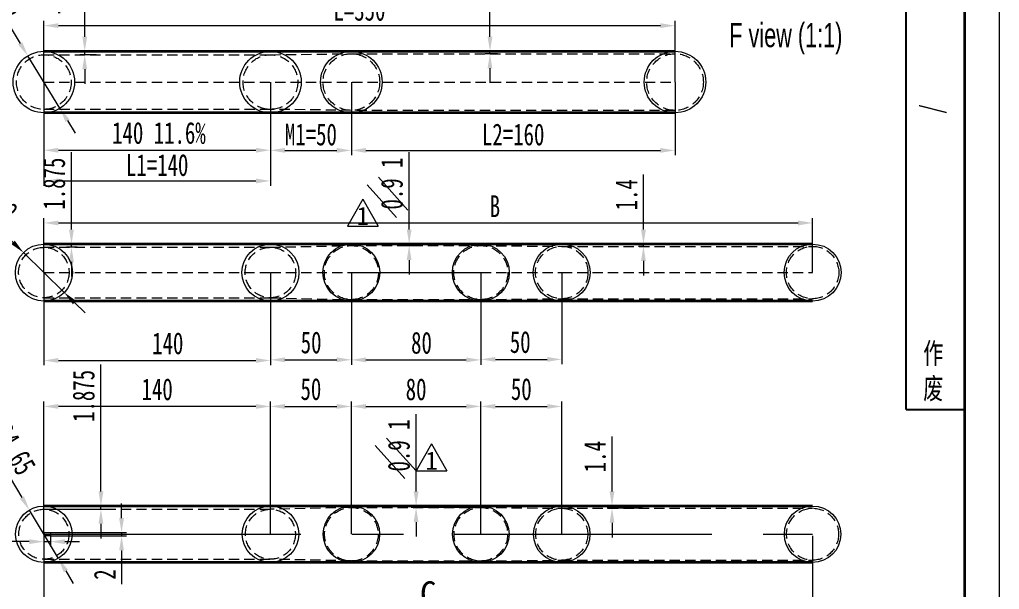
# Model space of a CAD drawing. Header units: millimetres. Extents: x 4148 to 5056, y 302 to 1586.
# Drawn here: x 4451 to 5056, y 938 to 1291 of the extents above; entities that cross this region are included whole.
import ezdxf
from ezdxf.enums import TextEntityAlignment as Align

# ---------------------------------------------------------------- set-up
doc = ezdxf.new("R2010")
doc.units = ezdxf.units.MM
doc.linetypes.add('CENTER', pattern=[50.8, 31.75, -6.35, 6.35, -6.35])
doc.linetypes.add('DASHED2', pattern=[9.525, 6.35, -3.175])
doc.layers.get('0').update_dxf_attribs({"lineweight": 9})
doc.layers.get('Defpoints').update_dxf_attribs({"lineweight": 9})
for name, color, linetype, lineweight in [('CON', 2, 'Continuous', 35), ('DIM', 7, 'Continuous', 9), ('TXT', 7, 'Continuous', 13), ('标注', 3, 'Continuous', 9)]:
    doc.layers.add(name, color=color, linetype=linetype, lineweight=lineweight)
doc.layers.add('DRAWING', color=7, linetype='Continuous')
doc.styles.add('2', font='SimSun.ttf')
doc.styles.add('GB', font='', dxfattribs={"width": 0.7})
doc.styles.get("Standard").update_dxf_attribs({"font": 'SimSun.ttf'})
doc.styles.add('标准', font='STKAITI.TTF', dxfattribs={"width": 0.667})
doc.styles.get('GB').set_extended_font_data('MingLiU')
doc.dimstyles.new('31', dxfattribs={"dimscale": 3, "dimtxt": 4.5, "dimasz": 3, "dimexe": 1, "dimexo": 0, "dimgap": 1, "dimtad": 1, "dimdec": 1, "dimdsep": 46, "dimtxsty": 'GB', "dimcen": 0, "dimclrd": 256, "dimclre": 256, "dimclrt": 256, "dimadec": 1, "dimazin": 0, "dimtp": 30, "dimtm": 30, "dimtfac": 1, "dimtdec": 1, "dimtmove": 0, "dimatfit": 3, "dimfxl": 1, "dimtolj": 1, "dimlwd": -1, "dimlwe": -1, "dimarcsym": 0})
doc.dimstyles.new('AM_ISO', dxfattribs={"dimtxt": 3.5, "dimasz": 3.5, "dimexe": 1, "dimexo": 1, "dimgap": 1.5, "dimtad": 1, "dimdsep": 46, "dimtxsty": 'Standard', "dimcen": 0, "dimclrd": 256, "dimclre": 256, "dimclrt": 3, "dimadec": 0, "dimazin": 2, "dimtp": 0.1, "dimtm": 0.1, "dimtfac": 0.71, "dimtmove": 0, "dimatfit": 3, "dimfxl": 1, "dimlwd": -1, "dimlwe": -1, "dimarcsym": 1})

# ---------------------------------------------------------------- blocks, each defined once
blk = doc.blocks.new('*D19')
at = {"layer": 'Defpoints', "color": 0, "transparency": 16777216}
for p in [(4455.75, 1268.1), (4475.58, 1235.69)]:
    blk.add_point(p, dxfattribs=at)
at = {"layer": '标注', "transparency": 16777216}
for p, q in [((4419.73, 1326.95), (4451.05, 1275.78)), ((4475.58, 1235.69), (4455.75, 1268.1)), ((4480.28, 1228.01), (4484.98, 1220.33))]:
    blk.add_line(p, q, dxfattribs=at)
for points in [[(4452.33, 1276.56), (4449.77, 1274.99), (4455.75, 1268.1)], [(4481.56, 1228.79), (4479, 1227.23), (4475.58, 1235.69)]]:
    blk.add_solid(points, dxfattribs=at)
at = {"layer": '标注', "transparency": 16777216, "insert": (4441.36, 1310.29), "char_height": 13.5, "attachment_point": 5, "rotation": 301.4657, "style": 'GB'}
blk.add_mtext('\\A1;D=%%C38', dxfattribs=at)
blk = doc.blocks.new('*D20')
at = {"layer": 'Defpoints', "color": 0, "transparency": 16777216}
for p in [(4490.91, 1270.89), (4498.04, 1270.89), (4498.04, 1268.79)]:
    blk.add_point(p, dxfattribs=at)
at = {"layer": '标注', "transparency": 16777216}
for p, q in [((4490.91, 1279.89), (4490.91, 1337.64)), ((4498.04, 1270.89), (4487.91, 1270.89)), ((4498.04, 1268.79), (4487.91, 1268.79)), ((4490.91, 1268.79), (4490.91, 1270.89)), ((4490.91, 1259.79), (4490.91, 1250.79))]:
    blk.add_line(p, q, dxfattribs=at)
for points in [[(4489.41, 1279.89), (4492.41, 1279.89), (4490.91, 1270.89)], [(4489.41, 1259.79), (4492.41, 1259.79), (4490.91, 1268.79)]]:
    blk.add_solid(points, dxfattribs=at)
at = {"layer": '标注', "transparency": 16777216, "insert": (4481.16, 1313.27), "char_height": 13.5, "attachment_point": 5, "rotation": 90, "style": 'GB'}
blk.add_mtext('\\A1;T1=2.1', dxfattribs=at)
blk = doc.blocks.new('*D21')
at = {"layer": 'Defpoints', "color": 0, "transparency": 16777216}
for p in [(4741.32, 1270.89), (4745.95, 1270.89), (4745.95, 1269.39)]:
    blk.add_point(p, dxfattribs=at)
at = {"layer": '标注', "transparency": 16777216}
for p, q in [((4741.32, 1279.89), (4741.32, 1341.69)), ((4745.95, 1270.89), (4738.32, 1270.89)), ((4745.95, 1269.39), (4738.32, 1269.39)), ((4741.32, 1269.39), (4741.32, 1270.89)), ((4741.32, 1260.39), (4741.32, 1251.39))]:
    blk.add_line(p, q, dxfattribs=at)
for points in [[(4739.82, 1279.89), (4742.82, 1279.89), (4741.32, 1270.89)], [(4739.82, 1260.39), (4742.82, 1260.39), (4741.32, 1269.39)]]:
    blk.add_solid(points, dxfattribs=at)
at = {"layer": '标注', "transparency": 16777216, "insert": (4731.57, 1315.29), "char_height": 13.5, "attachment_point": 5, "rotation": 90, "style": 'GB'}
blk.add_mtext('\\A1;T2=1.5', dxfattribs=at)
blk = doc.blocks.new('*D22')
at = {"layer": 'Defpoints', "color": 0, "transparency": 16777216}
for p in [(4465.66, 1251.89), (4605.66, 1251.89), (4605.66, 1209.72)]:
    blk.add_point(p, dxfattribs=at)
at = {"layer": '标注', "transparency": 16777216}
for p, q in [((4465.66, 1251.89), (4465.66, 1206.72)), ((4605.66, 1251.89), (4605.66, 1206.72)), ((4474.66, 1209.72), (4596.66, 1209.72))]:
    blk.add_line(p, q, dxfattribs=at)
for points in [[(4474.66, 1211.22), (4474.66, 1208.22), (4465.66, 1209.72)], [(4596.66, 1208.22), (4596.66, 1211.22), (4605.66, 1209.72)]]:
    blk.add_solid(points, dxfattribs=at)
at = {"layer": '标注', "transparency": 16777216, "insert": (4536.76, 1220.32), "char_height": 13.5, "attachment_point": 5, "style": 'GB'}
blk.add_mtext('\\A1;140 11.6%', dxfattribs=at)
blk = doc.blocks.new('*D23')
at = {"layer": 'Defpoints', "color": 0, "transparency": 16777216}
for p in [(4605.66, 1251.89), (4655.66, 1251.89), (4655.66, 1209.63)]:
    blk.add_point(p, dxfattribs=at)
at = {"layer": '标注', "transparency": 16777216}
for p, q in [((4605.66, 1251.89), (4605.66, 1206.63)), ((4655.66, 1251.89), (4655.66, 1206.63)), ((4614.66, 1209.63), (4646.66, 1209.63))]:
    blk.add_line(p, q, dxfattribs=at)
for points in [[(4614.66, 1211.13), (4614.66, 1208.13), (4605.66, 1209.63)], [(4646.66, 1211.13), (4646.66, 1208.13), (4655.66, 1209.63)]]:
    blk.add_solid(points, dxfattribs=at)
at = {"layer": '标注', "transparency": 16777216, "insert": (4630.66, 1219.38), "char_height": 13.5, "attachment_point": 5, "style": 'GB'}
blk.add_mtext('\\A1;M1=50', dxfattribs=at)
blk = doc.blocks.new('*D24')
at = {"layer": 'Defpoints', "color": 0, "transparency": 16777216}
for p in [(4465.66, 1134.08), (4605.66, 1134.08), (4605.66, 1079.72)]:
    blk.add_point(p, dxfattribs=at)
at = {"layer": '标注', "transparency": 16777216}
for p, q in [((4465.66, 1134.08), (4465.66, 1076.72)), ((4605.66, 1134.08), (4605.66, 1076.72)), ((4474.66, 1079.72), (4596.66, 1079.72))]:
    blk.add_line(p, q, dxfattribs=at)
for points in [[(4474.66, 1081.22), (4474.66, 1078.22), (4465.66, 1079.72)], [(4596.66, 1078.22), (4596.66, 1081.22), (4605.66, 1079.72)]]:
    blk.add_solid(points, dxfattribs=at)
at = {"layer": '标注', "transparency": 16777216, "insert": (4542.21, 1090.23), "char_height": 13.5, "attachment_point": 5, "style": 'GB'}
blk.add_mtext('\\A1;140', dxfattribs=at)
blk = doc.blocks.new('*D25')
at = {"layer": 'Defpoints', "color": 0, "transparency": 16777216}
for p in [(4453.09, 1146.39), (4478.24, 1121.76)]:
    blk.add_point(p, dxfattribs=at)
at = {"layer": '标注', "transparency": 16777216}
for p, q in [((4411.2, 1187.43), (4446.66, 1152.69)), ((4478.24, 1121.76), (4453.09, 1146.39)), ((4484.66, 1115.46), (4491.09, 1109.16))]:
    blk.add_line(p, q, dxfattribs=at)
for points in [[(4445.61, 1151.62), (4447.71, 1153.76), (4453.09, 1146.39)], [(4485.71, 1116.53), (4483.61, 1114.39), (4478.24, 1121.76)]]:
    blk.add_solid(points, dxfattribs=at)
at = {"layer": '标注', "transparency": 16777216, "insert": (4433.36, 1181.01), "char_height": 13.5, "attachment_point": 5, "rotation": 315.58886, "style": 'GB'}
blk.add_mtext('\\A1;%%c35.2', dxfattribs=at)
blk = doc.blocks.new('*D26')
at = {"layer": 'Defpoints', "color": 0, "transparency": 16777216}
for p in [(4605.66, 1134.08), (4655.66, 1134.08), (4655.66, 1080.12)]:
    blk.add_point(p, dxfattribs=at)
at = {"layer": '标注', "transparency": 16777216}
for p, q in [((4605.66, 1134.08), (4605.66, 1077.12)), ((4655.66, 1134.08), (4655.66, 1077.12)), ((4614.66, 1080.12), (4646.66, 1080.12))]:
    blk.add_line(p, q, dxfattribs=at)
for points in [[(4614.66, 1081.62), (4614.66, 1078.62), (4605.66, 1080.12)], [(4646.66, 1078.62), (4646.66, 1081.62), (4655.66, 1080.12)]]:
    blk.add_solid(points, dxfattribs=at)
at = {"layer": '标注', "transparency": 16777216, "insert": (4630.79, 1090.77), "char_height": 13.5, "attachment_point": 5, "style": 'GB'}
blk.add_mtext('\\A1;50', dxfattribs=at)
blk = doc.blocks.new('*D27')
at = {"layer": 'Defpoints', "color": 0, "transparency": 16777216}
for p in [(4655.66, 1134.08), (4735.66, 1134.08), (4735.66, 1080.05)]:
    blk.add_point(p, dxfattribs=at)
at = {"layer": '标注', "transparency": 16777216}
for p, q in [((4655.66, 1134.08), (4655.66, 1077.05)), ((4735.66, 1134.08), (4735.66, 1077.05)), ((4664.66, 1080.05), (4726.66, 1080.05))]:
    blk.add_line(p, q, dxfattribs=at)
for points in [[(4664.66, 1081.55), (4664.66, 1078.55), (4655.66, 1080.05)], [(4726.66, 1078.55), (4726.66, 1081.55), (4735.66, 1080.05)]]:
    blk.add_solid(points, dxfattribs=at)
at = {"layer": '标注', "transparency": 16777216, "insert": (4699, 1090.56), "char_height": 13.5, "attachment_point": 5, "style": 'GB'}
blk.add_mtext('\\A1;80', dxfattribs=at)
blk = doc.blocks.new('*D28')
at = {"layer": 'Defpoints', "color": 0, "transparency": 16777216}
for p in [(4735.66, 1134.08), (4785.66, 1134.08), (4785.66, 1080.38)]:
    blk.add_point(p, dxfattribs=at)
at = {"layer": '标注', "transparency": 16777216}
for p, q in [((4735.66, 1134.08), (4735.66, 1077.38)), ((4785.66, 1134.08), (4785.66, 1077.38)), ((4744.66, 1080.38), (4776.66, 1080.38))]:
    blk.add_line(p, q, dxfattribs=at)
for points in [[(4744.66, 1081.88), (4744.66, 1078.88), (4735.66, 1080.38)], [(4776.66, 1078.88), (4776.66, 1081.88), (4785.66, 1080.38)]]:
    blk.add_solid(points, dxfattribs=at)
at = {"layer": '标注', "transparency": 16777216, "insert": (4759.99, 1091.02), "char_height": 13.5, "attachment_point": 5, "style": 'GB'}
blk.add_mtext('\\A1;50', dxfattribs=at)
blk = doc.blocks.new('*D29')
at = {"layer": 'Defpoints', "color": 0, "transparency": 16777216}
for p in [(4687.66, 1151.68), (4687.66, 1150.78), (4691.38, 1151.68)]:
    blk.add_point(p, dxfattribs=at)
at = {"layer": '标注', "transparency": 16777216}
for p, q in [((4691.38, 1160.68), (4691.38, 1208.56)), ((4687.66, 1151.68), (4694.38, 1151.68)), ((4687.66, 1150.78), (4694.38, 1150.78)), ((4691.38, 1150.78), (4691.38, 1151.68)), ((4691.38, 1141.78), (4691.38, 1132.78))]:
    blk.add_line(p, q, dxfattribs=at)
for points in [[(4689.88, 1160.68), (4692.88, 1160.68), (4691.38, 1151.68)], [(4692.88, 1141.78), (4689.88, 1141.78), (4691.38, 1150.78)]]:
    blk.add_solid(points, dxfattribs=at)
at = {"layer": '标注', "transparency": 16777216, "insert": (4680.77, 1189.12), "char_height": 13.5, "attachment_point": 5, "rotation": 90, "style": 'GB'}
blk.add_mtext('\\A1;0.9 1', dxfattribs=at)
blk = doc.blocks.new('*D30')
at = {"layer": 'Defpoints', "color": 0, "transparency": 16777216}
for p in [(4940.66, 1164.75), (4465.66, 1134.08), (4940.66, 1134.08)]:
    blk.add_point(p, dxfattribs=at)
at = {"layer": '标注', "transparency": 16777216}
for p, q in [((4465.66, 1134.08), (4465.66, 1167.75)), ((4474.66, 1164.75), (4931.66, 1164.75)), ((4940.66, 1134.08), (4940.66, 1167.75))]:
    blk.add_line(p, q, dxfattribs=at)
for points in [[(4474.66, 1166.25), (4474.66, 1163.25), (4465.66, 1164.75)], [(4931.66, 1163.25), (4931.66, 1166.25), (4940.66, 1164.75)]]:
    blk.add_solid(points, dxfattribs=at)
at = {"layer": '标注', "transparency": 16777216, "insert": (4744.37, 1175.1), "char_height": 13.5, "attachment_point": 5, "style": 'GB'}
blk.add_mtext('\\A1;B', dxfattribs=at)
blk = doc.blocks.new('*D31')
at = {"layer": 'Defpoints', "color": 0, "transparency": 16777216}
for p in [(4836.16, 1151.68), (4836.16, 1151.68), (4836.16, 1150.28)]:
    blk.add_point(p, dxfattribs=at)
at = {"layer": '标注', "transparency": 16777216}
for p, q in [((4836.16, 1160.68), (4836.16, 1194.74)), ((4836.16, 1151.68), (4833.16, 1151.68)), ((4836.16, 1150.28), (4836.16, 1151.68)), ((4836.16, 1150.28), (4833.16, 1150.28)), ((4836.16, 1141.28), (4836.16, 1132.28))]:
    blk.add_line(p, q, dxfattribs=at)
for points in [[(4834.66, 1160.68), (4837.66, 1160.68), (4836.16, 1151.68)], [(4837.66, 1141.28), (4834.66, 1141.28), (4836.16, 1150.28)]]:
    blk.add_solid(points, dxfattribs=at)
at = {"layer": '标注', "transparency": 16777216, "insert": (4825.69, 1182.21), "char_height": 13.5, "attachment_point": 5, "rotation": 90, "style": 'GB'}
blk.add_mtext('\\A1;1.4', dxfattribs=at)
blk = doc.blocks.new('*D32')
at = {"layer": 'Defpoints', "color": 0, "transparency": 16777216}
for p in [(4465.66, 1051.28), (4465.66, 972.25), (4605.66, 972.25)]:
    blk.add_point(p, dxfattribs=at)
at = {"layer": '标注', "transparency": 16777216}
for p, q in [((4465.66, 972.25), (4465.66, 1054.28)), ((4605.66, 972.25), (4605.66, 1054.28)), ((4596.66, 1051.28), (4474.66, 1051.28))]:
    blk.add_line(p, q, dxfattribs=at)
for points in [[(4474.66, 1052.78), (4474.66, 1049.78), (4465.66, 1051.28)], [(4596.66, 1049.78), (4596.66, 1052.78), (4605.66, 1051.28)]]:
    blk.add_solid(points, dxfattribs=at)
at = {"layer": '标注', "transparency": 16777216, "insert": (4535.66, 1061.8), "char_height": 13.5, "attachment_point": 5, "style": 'GB'}
blk.add_mtext('\\A1;140', dxfattribs=at)
blk = doc.blocks.new('*D33')
at = {"layer": 'Defpoints', "color": 0, "transparency": 16777216}
for p in [(4655.66, 1051.28), (4605.66, 972.25), (4655.66, 972.25)]:
    blk.add_point(p, dxfattribs=at)
at = {"layer": '标注', "transparency": 16777216}
for p, q in [((4605.66, 972.25), (4605.66, 1054.28)), ((4655.66, 972.25), (4655.66, 1054.28)), ((4614.66, 1051.28), (4646.66, 1051.28))]:
    blk.add_line(p, q, dxfattribs=at)
for points in [[(4614.66, 1052.78), (4614.66, 1049.78), (4605.66, 1051.28)], [(4646.66, 1049.78), (4646.66, 1052.78), (4655.66, 1051.28)]]:
    blk.add_solid(points, dxfattribs=at)
at = {"layer": '标注', "transparency": 16777216, "insert": (4630.66, 1061.93), "char_height": 13.5, "attachment_point": 5, "style": 'GB'}
blk.add_mtext('\\A1;50', dxfattribs=at)
blk = doc.blocks.new('*D34')
at = {"layer": 'Defpoints', "color": 0, "transparency": 16777216}
for p in [(4735.66, 1051.28), (4655.66, 972.25), (4735.66, 972.25)]:
    blk.add_point(p, dxfattribs=at)
at = {"layer": '标注', "transparency": 16777216}
for p, q in [((4655.66, 972.25), (4655.66, 1054.28)), ((4735.66, 972.25), (4735.66, 1054.28)), ((4664.66, 1051.28), (4726.66, 1051.28))]:
    blk.add_line(p, q, dxfattribs=at)
for points in [[(4664.66, 1052.78), (4664.66, 1049.78), (4655.66, 1051.28)], [(4726.66, 1049.78), (4726.66, 1052.78), (4735.66, 1051.28)]]:
    blk.add_solid(points, dxfattribs=at)
at = {"layer": '标注', "transparency": 16777216, "insert": (4695.66, 1061.8), "char_height": 13.5, "attachment_point": 5, "style": 'GB'}
blk.add_mtext('\\A1;80', dxfattribs=at)
blk = doc.blocks.new('*D35')
at = {"layer": 'Defpoints', "color": 0, "transparency": 16777216}
for p in [(4785.66, 1051.28), (4735.66, 972.25), (4785.66, 972.25)]:
    blk.add_point(p, dxfattribs=at)
at = {"layer": '标注', "transparency": 16777216}
for p, q in [((4735.66, 972.25), (4735.66, 1054.28)), ((4785.66, 972.25), (4785.66, 1054.28)), ((4744.66, 1051.28), (4776.66, 1051.28))]:
    blk.add_line(p, q, dxfattribs=at)
for points in [[(4744.66, 1052.78), (4744.66, 1049.78), (4735.66, 1051.28)], [(4776.66, 1049.78), (4776.66, 1052.78), (4785.66, 1051.28)]]:
    blk.add_solid(points, dxfattribs=at)
at = {"layer": '标注', "transparency": 16777216, "insert": (4760.66, 1061.93), "char_height": 13.5, "attachment_point": 5, "style": 'GB'}
blk.add_mtext('\\A1;50', dxfattribs=at)
blk = doc.blocks.new('*D36')
at = {"layer": 'Defpoints', "color": 0, "transparency": 16777216}
for p in [(4465.66, 989.7), (4465.66, 987.7), (4500.92, 989.7)]:
    blk.add_point(p, dxfattribs=at)
at = {"layer": '标注', "transparency": 16777216}
for p, q in [((4500.92, 998.7), (4500.92, 1077.21)), ((4465.66, 989.7), (4503.92, 989.7)), ((4465.66, 987.7), (4503.92, 987.7)), ((4500.92, 987.7), (4500.92, 989.7)), ((4500.92, 978.7), (4500.92, 969.7))]:
    blk.add_line(p, q, dxfattribs=at)
for points in [[(4499.42, 998.7), (4502.42, 998.7), (4500.92, 989.7)], [(4502.42, 978.7), (4499.42, 978.7), (4500.92, 987.7)]]:
    blk.add_solid(points, dxfattribs=at)
at = {"layer": '标注', "transparency": 16777216, "insert": (4490.28, 1057.8), "char_height": 13.5, "attachment_point": 5, "rotation": 90, "style": 'GB'}
blk.add_mtext('\\A1;1.875', dxfattribs=at)
blk = doc.blocks.new('*D37')
at = {"layer": 'Defpoints', "color": 0, "transparency": 16777216}
for p in [(4695.66, 989.7), (4735.66, 989.7), (4735.66, 988.8)]:
    blk.add_point(p, dxfattribs=at)
at = {"layer": '标注', "transparency": 16777216}
for p, q in [((4695.66, 998.7), (4695.66, 1046.58)), ((4735.66, 989.7), (4692.66, 989.7)), ((4735.66, 988.8), (4692.66, 988.8)), ((4695.66, 988.8), (4695.66, 989.7)), ((4695.66, 979.8), (4695.66, 970.8))]:
    blk.add_line(p, q, dxfattribs=at)
for points in [[(4694.16, 998.7), (4697.16, 998.7), (4695.66, 989.7)], [(4697.16, 979.8), (4694.16, 979.8), (4695.66, 988.8)]]:
    blk.add_solid(points, dxfattribs=at)
at = {"layer": '标注', "transparency": 16777216, "insert": (4685.06, 1027.14), "char_height": 13.5, "attachment_point": 5, "rotation": 90.00005, "style": 'GB'}
blk.add_mtext('\\A1;0.9 1', dxfattribs=at)
blk = doc.blocks.new('*D38')
at = {"layer": 'Defpoints', "color": 0, "transparency": 16777216}
for p in [(4816.73, 989.7), (4835.66, 989.7), (4835.66, 988.3)]:
    blk.add_point(p, dxfattribs=at)
at = {"layer": '标注', "transparency": 16777216}
for p, q in [((4816.73, 998.7), (4816.73, 1032.76)), ((4835.66, 989.7), (4813.73, 989.7)), ((4835.66, 988.3), (4813.73, 988.3)), ((4816.73, 988.3), (4816.73, 989.7)), ((4816.73, 979.3), (4816.73, 970.3))]:
    blk.add_line(p, q, dxfattribs=at)
for points in [[(4815.23, 998.7), (4818.23, 998.7), (4816.73, 989.7)], [(4818.23, 979.3), (4815.23, 979.3), (4816.73, 988.3)]]:
    blk.add_solid(points, dxfattribs=at)
at = {"layer": '标注', "transparency": 16777216, "insert": (4806.26, 1020.23), "char_height": 13.5, "attachment_point": 5, "rotation": 90, "style": 'GB'}
blk.add_mtext('\\A1;1.4', dxfattribs=at)
blk = doc.blocks.new('*D39')
at = {"layer": 'Defpoints', "color": 0, "transparency": 16777216}
for p in [(4465.66, 972.25), (4940.66, 972.25), (4465.66, 926.49)]:
    blk.add_point(p, dxfattribs=at)
at = {"layer": '标注', "transparency": 16777216}
for p, q in [((4465.66, 971.25), (4465.66, 925.49)), ((4940.66, 971.25), (4940.66, 925.49)), ((4937.16, 926.49), (4469.16, 926.49))]:
    blk.add_line(p, q, dxfattribs=at)
for points in [[(4469.16, 927.07), (4469.16, 925.91), (4465.66, 926.49)], [(4937.16, 925.91), (4937.16, 927.07), (4940.66, 926.49)]]:
    blk.add_solid(points, dxfattribs=at)
at = {"layer": '标注', "color": 3, "transparency": 16777216, "insert": (4703.16, 935.49), "char_height": 15, "attachment_point": 5}
blk.add_mtext('C', dxfattribs=at)
blk = doc.blocks.new('*D40')
at = {"layer": 'Defpoints', "color": 0, "transparency": 16777216}
for p in [(4456.71, 987.23), (4474.61, 957.27)]:
    blk.add_point(p, dxfattribs=at)
at = {"layer": '标注', "transparency": 16777216}
for p, q in [((4423.18, 1043.37), (4452.1, 994.96)), ((4474.61, 957.27), (4456.71, 987.23)), ((4479.23, 949.54), (4483.84, 941.82))]:
    blk.add_line(p, q, dxfattribs=at)
for points in [[(4450.81, 994.19), (4453.39, 995.73), (4456.71, 987.23)], [(4480.52, 950.31), (4477.94, 948.77), (4474.61, 957.27)]]:
    blk.add_solid(points, dxfattribs=at)
at = {"layer": '标注', "transparency": 16777216, "insert": (4444.7, 1028.63), "char_height": 13.5, "attachment_point": 5, "rotation": 300.85302, "style": 'GB'}
blk.add_mtext('\\A1;%%c34.65', dxfattribs=at)
blk = doc.blocks.new('*D41')
at = {"layer": 'Defpoints', "color": 0, "transparency": 16777216}
for p in [(4482.72, 1151.68), (4486.15, 1151.68), (4486.15, 1149.68)]:
    blk.add_point(p, dxfattribs=at)
at = {"layer": '标注', "transparency": 16777216}
for p, q in [((4482.72, 1160.68), (4482.72, 1208.49)), ((4486.15, 1151.68), (4479.72, 1151.68)), ((4482.72, 1149.68), (4482.72, 1151.68)), ((4486.15, 1149.68), (4479.72, 1149.68)), ((4482.72, 1140.68), (4482.72, 1131.68))]:
    blk.add_line(p, q, dxfattribs=at)
for points in [[(4481.22, 1160.68), (4484.22, 1160.68), (4482.72, 1151.68)], [(4484.22, 1140.68), (4481.22, 1140.68), (4482.72, 1149.68)]]:
    blk.add_solid(points, dxfattribs=at)
at = {"layer": '标注', "transparency": 16777216, "insert": (4472.07, 1189.08), "char_height": 13.5, "attachment_point": 5, "rotation": 90, "style": 'GB'}
blk.add_mtext('\\A1;1.875', dxfattribs=at)
blk = doc.blocks.new('*D42')
at = {"layer": 'Defpoints', "color": 0, "transparency": 16777216}
for p in [(4855.66, 1286.76), (4465.66, 1251.89), (4855.66, 1251.89)]:
    blk.add_point(p, dxfattribs=at)
at = {"layer": '标注', "transparency": 16777216}
for p, q in [((4465.66, 1251.89), (4465.66, 1289.76)), ((4855.66, 1251.89), (4855.66, 1289.76)), ((4474.66, 1286.76), (4846.66, 1286.76))]:
    blk.add_line(p, q, dxfattribs=at)
for points in [[(4474.66, 1288.26), (4474.66, 1285.26), (4465.66, 1286.76)], [(4846.66, 1288.26), (4846.66, 1285.26), (4855.66, 1286.76)]]:
    blk.add_solid(points, dxfattribs=at)
at = {"layer": '标注', "transparency": 16777216, "insert": (4660.66, 1296.51), "char_height": 13.5, "attachment_point": 5, "style": 'GB'}
blk.add_mtext('\\A1;L=350', dxfattribs=at)
blk = doc.blocks.new('*D47')
at = {"layer": 'Defpoints', "color": 0, "transparency": 16777216}
for p in [(4465.66, 973.25), (4469.66, 973.25), (4469.66, 967.66)]:
    blk.add_point(p, dxfattribs=at)
at = {"layer": '标注', "transparency": 16777216}
for p, q in [((4465.66, 973.25), (4465.66, 964.66)), ((4469.66, 973.25), (4469.66, 964.66)), ((4456.66, 967.66), (4435.59, 967.66)), ((4465.66, 967.66), (4469.66, 967.66)), ((4478.66, 967.66), (4487.66, 967.66))]:
    blk.add_line(p, q, dxfattribs=at)
for points in [[(4456.66, 966.16), (4456.66, 969.16), (4465.66, 967.66)], [(4478.66, 969.16), (4478.66, 966.16), (4469.66, 967.66)]]:
    blk.add_solid(points, dxfattribs=at)
at = {"layer": '标注', "transparency": 16777216, "insert": (4441.63, 978.03), "char_height": 13.5, "attachment_point": 5, "style": 'GB'}
blk.add_mtext('\\A1;4', dxfattribs=at)
blk = doc.blocks.new('*D48')
at = {"layer": 'Defpoints', "color": 0, "transparency": 16777216}
for p in [(4469.66, 973.25), (4469.66, 971.25), (4513.67, 971.25)]:
    blk.add_point(p, dxfattribs=at)
at = {"layer": '标注', "transparency": 16777216}
for p, q in [((4513.67, 982.25), (4513.67, 991.25)), ((4469.66, 973.25), (4516.67, 973.25)), ((4469.66, 971.25), (4516.67, 971.25)), ((4513.67, 973.25), (4513.67, 971.25)), ((4513.67, 962.25), (4513.67, 941.37))]:
    blk.add_line(p, q, dxfattribs=at)
for points in [[(4512.17, 982.25), (4515.17, 982.25), (4513.67, 973.25)], [(4515.17, 962.25), (4512.17, 962.25), (4513.67, 971.25)]]:
    blk.add_solid(points, dxfattribs=at)
at = {"layer": '标注', "transparency": 16777216, "insert": (4503.3, 947.31), "char_height": 13.5, "attachment_point": 5, "rotation": 90, "style": 'GB'}
blk.add_mtext('\\A1;2', dxfattribs=at)
blk = doc.blocks.new('*D51')
at = {"layer": 'Defpoints', "color": 0, "transparency": 16777216}
for p in [(4465.66, 1251.89, 0), (4605.66, 1251.89, 0), (4605.66, 1190.72)]:
    blk.add_point(p, dxfattribs=at)
at = {"layer": '标注', "transparency": 16777216}
for p, q in [((4465.66, 1251.89), (4465.66, 1187.72)), ((4605.66, 1251.89), (4605.66, 1187.72)), ((4474.66, 1190.72), (4596.66, 1190.72))]:
    blk.add_line(p, q, dxfattribs=at)
for points in [[(4474.66, 1192.22), (4474.66, 1189.22), (4465.66, 1190.72)], [(4596.66, 1192.22), (4596.66, 1189.22), (4605.66, 1190.72)]]:
    blk.add_solid(points, dxfattribs=at)
at = {"layer": '标注', "transparency": 16777216, "insert": (4535.66, 1200.47), "char_height": 13.5, "attachment_point": 5, "style": 'GB', "bg_fill": 3, "box_fill_scale": 1.1, "bg_fill_color": 9, "bg_fill_true_color": 13158600, "bg_fill_transparency": 0}
blk.add_mtext('\\A1;L1=140', dxfattribs=at)
blk = doc.blocks.new('*D52')
at = {"layer": 'Defpoints', "color": 0, "transparency": 16777216}
for p in [(4655.66, 1251.89, 0), (4855.66, 1251.89, 0), (4855.66, 1209.63)]:
    blk.add_point(p, dxfattribs=at)
at = {"layer": '标注', "transparency": 16777216}
for p, q in [((4655.66, 1251.89), (4655.66, 1206.63)), ((4855.66, 1251.89), (4855.66, 1206.63)), ((4664.66, 1209.63), (4846.66, 1209.63))]:
    blk.add_line(p, q, dxfattribs=at)
for points in [[(4664.66, 1211.13), (4664.66, 1208.13), (4655.66, 1209.63)], [(4846.66, 1211.13), (4846.66, 1208.13), (4855.66, 1209.63)]]:
    blk.add_solid(points, dxfattribs=at)
at = {"layer": '标注', "transparency": 16777216, "insert": (4755.66, 1219.38), "char_height": 13.5, "attachment_point": 5, "style": 'GB', "bg_fill": 3, "box_fill_scale": 1.1, "bg_fill_color": 9, "bg_fill_true_color": 13158600, "bg_fill_transparency": 0}
blk.add_mtext('\\A1;L2=160', dxfattribs=at)

msp = doc.modelspace()

# ---------------------------------------------------------------- linework, layer by layer
for p, q in [((4662.724, 1179.382, 0), (4653.201, 1162.668, 0)), ((4662.724, 1179.382, 0), (4672.248, 1162.668, 0)), ((4653.201, 1162.668, 0), (4672.248, 1162.668, 0)), ((4705.197, 1028.065, 0), (4695.673, 1011.352, 0)), ((4705.197, 1028.065, 0), (4714.72, 1011.352, 0)), ((4695.673, 1011.352, 0), (4714.72, 1011.352, 0)), ((4465.663, 973.249, 0), (4469.663, 973.249, 0)), ((4469.663, 971.249, 0), (4465.663, 971.249, 0))]:
    msp.add_line(p, q)
at = {"layer": 'CON', "color": 2}
msp.add_line((5034.689, 318.742, 0), (5034.689, 1565.026, 0), dxfattribs=at)
at = {"layer": 'Defpoints'}
msp.add_line((5056.099, 302.315, 0), (5056.099, 1586.435, 0), dxfattribs=at)
at = {"layer": 'DRAWING'}
for q in [(4998.419, 1475.471, 0), (5034.689, 1049.463, 0)]:
    msp.add_line((4998.419, 1049.463, 0), q, dxfattribs=at)
at = {"layer": '标注', "color": 2, "lineweight": 35}
for p, q in [((4465.663, 1270.894, 0), (4855.663, 1270.894, 0)), ((4855.663, 1232.894, 0), (4465.663, 1232.894, 0)), ((4940.663, 1151.677, 0), (4465.663, 1151.677, 0)), ((4940.663, 1116.477, 0), (4465.663, 1116.477, 0)), ((4785.663, 989.699, 0), (4465.663, 989.699, 0)), ((4940.663, 989.699, 0), (4785.663, 989.699, 0)), ((4785.663, 954.799, 0), (4465.663, 954.799, 0)), ((4940.663, 954.799, 0), (4785.663, 954.799, 0))]:
    msp.add_line(p, q, dxfattribs=at)
at = {"layer": '标注', "color": 4, "linetype": 'DASHED2'}
for p, q in [((4465.663, 1268.794, 0), (4605.663, 1268.794, 0)), ((4605.663, 1268.794, 0), (4655.663, 1269.394, 0)), ((4655.663, 1269.394, 0), (4855.663, 1269.394, 0)), ((4605.461, 1234.995, 0), (4465.866, 1234.995, 0)), ((4655.663, 1234.394, 0), (4605.461, 1234.995, 0)), ((4855.663, 1234.394, 0), (4655.663, 1234.394, 0)), ((4605.458, 1149.676, 0), (4655.663, 1150.777, 0)), ((4655.387, 1150.775, 0), (4735.663, 1150.777, 0)), ((4735.663, 1150.777, 0), (4785.825, 1150.276, 0)), ((4465.663, 1149.677, 0), (4605.663, 1149.677, 0)), ((4785.825, 1150.276, 0), (4940.501, 1150.276, 0)), ((4465.663, 1118.477, 0), (4605.663, 1118.477, 0)), ((4605.869, 1118.478, 0), (4655.663, 1117.377, 0)), ((4655.663, 1117.377, 0), (4735.663, 1117.377, 0)), ((4735.663, 1117.377, 0), (4785.825, 1117.878, 0)), ((4785.825, 1117.878, 0), (4940.501, 1117.878, 0)), ((4465.663, 987.699, 0), (4605.663, 987.699, 0)), ((4655.663, 988.799, 0), (4605.663, 987.699, 0)), ((4655.663, 988.799, 0), (4735.663, 988.799, 0)), ((4735.663, 988.799, 0), (4785.663, 988.299, 0)), ((4785.663, 988.299, 0), (4940.663, 988.299, 0)), ((4465.663, 956.799, 0), (4605.663, 956.799, 0)), ((4655.663, 955.699, 0), (4605.663, 956.799, 0)), ((4655.663, 955.699, 0), (4735.663, 955.699, 0)), ((4735.663, 955.699, 0), (4785.663, 956.199, 0)), ((4785.663, 956.199, 0), (4940.663, 956.199, 0))]:
    msp.add_line(p, q, dxfattribs=at)
at = {"layer": '标注', "linetype": 'DASHED2'}
for p, q in [((4465.663, 1251.894, 0), (4855.663, 1251.894, 0)), ((4465.663, 1134.077, 0), (4605.663, 1134.077, 0)), ((4605.663, 1134.077, 0), (4655.663, 1134.077, 0)), ((4655.663, 1134.077, 0), (4735.663, 1134.077, 0)), ((4735.663, 1134.077, 0), (4785.663, 1134.077, 0)), ((4785.663, 1134.077, 0), (4940.663, 1134.077, 0))]:
    msp.add_line(p, q, dxfattribs=at)
at = {"layer": '标注'}
for p, q in [((4605.461, 1234.995, 0), (4605.461, 1234.995, 0)), ((4672.38, 1192.994, 0), (4690.62, 1172.615, 0)), ((4665.392, 1188.404, 0), (4683.632, 1168.025, 0)), ((4655.663, 1134.077, 0), (4735.663, 1134.077, 0)), ((4677.433, 1031.731, 0), (4695.673, 1011.352, 0)), ((4465.663, 972.249, 0), (4465.663, 1023.919, 0)), ((4605.663, 972.249, 0), (4605.663, 1023.919, 0)), ((4655.663, 972.249, 0), (4655.663, 1023.919, 0)), ((4670.445, 1027.141, 0), (4688.685, 1006.762, 0)), ((4735.663, 972.249, 0), (4735.663, 1023.919, 0)), ((4785.663, 972.249, 0), (4785.663, 1023.919, 0))]:
    msp.add_line(p, q, dxfattribs=at)
at = {"layer": '标注', "color": 1, "linetype": 'CENTER', "ltscale": 5}
msp.add_line((4465.663, 972.249, 0), (4940.663, 972.249, 0), dxfattribs=at)
at = {"layer": '标注', "color": 4}
for centre, radius in [((4465.663, 1251.894, 0), 19), ((4605.663, 1251.894, 0), 19), ((4655.663, 1251.894, 0), 19), ((4855.663, 1251.894, 0), 19), ((4465.663, 1134.077, 0), 17.6), ((4605.663, 1134.077, 0), 17.6), ((4655.663, 1134.077, 0), 17.6), ((4735.663, 1134.077, 0), 17.6), ((4785.663, 1134.077, 0), 17.6), ((4940.663, 1134.077, 0), 17.6), ((4465.663, 972.249, 0), 17.45), ((4605.663, 972.249, 0), 17.45), ((4655.663, 972.249, 0), 17.45), ((4735.663, 972.249, 0), 17.45), ((4785.663, 972.249, 0), 17.45), ((4940.663, 972.249, 0), 17.45)]:
    msp.add_circle(centre, radius, dxfattribs=at)
at = {"layer": '标注', "color": 4, "linetype": 'DASHED2'}
for centre, radius in [((4465.663, 1251.894, 0), 16.9), ((4605.663, 1251.894, 0), 16.9), ((4655.663, 1251.894, 0), 17.5), ((4855.663, 1251.894, 0), 17.5), ((4655.663, 1134.077, 0), 16.7), ((4735.663, 1134.077, 0), 16.7), ((4465.663, 1134.077, 0), 15.6), ((4605.663, 1134.077, 0), 15.6), ((4785.663, 1134.077, 0), 16.2), ((4940.663, 1134.077, 0), 16.2), ((4465.663, 972.249, 0), 15.45), ((4605.663, 972.249, 0), 15.45), ((4655.663, 972.249, 0), 16.55), ((4735.663, 972.249, 0), 16.55), ((4785.663, 972.249, 0), 16.05), ((4940.663, 972.249, 0), 16.05)]:
    msp.add_circle(centre, radius, dxfattribs=at)

# ---------------------------------------------------------------- texts
at = {"layer": 'DIM', "insert": (4886.488, 1288.444), "char_height": 15, "width": 75.30876, "attachment_point": 1, "style": '标准'}
msp.add_mtext('\\pqc;F view (1:1)', dxfattribs=at)
at = {"layer": 'TXT', "width": 0.7}
for s, p in [('作', (5009.034, 1077.708, 0)), ('废', (5009.034, 1055.911, 0))]:
    msp.add_text(s, height=12.96, dxfattribs=at).set_placement(p)
msp.add_attdef('/', text='零件图号', height=12.96, rotation=270, dxfattribs=at).set_placement((5016.066, 1235.15, 0), align=Align.MIDDLE_CENTER)
at = {"layer": 'TXT', "style": '2'}
for p in [(4662.724, 1169.059, 0), (4705.197, 1017.742, 0)]:
    msp.add_attdef('1', text='1', height=11.259, dxfattribs=at).set_placement(p, align=Align.MIDDLE_CENTER)

# ---------------------------------------------------------------- dimensions: what is measured, and where the dimension line sits
at = {"layer": '标注'}
dim = msp.add_diameter_dim_2p(p1=(4475.581, 1235.687, 0), p2=(4455.745, 1268.1, 0), text='D=%%C38', dimstyle='31', dxfattribs=at)
dim.commit()
dim.dimension.update_dxf_attribs({"geometry": '*D19', "text_midpoint": (4441.355, 1310.292, 0)})
for base, p1, p2, angle, text, picture, middle in [((4490.908, 1270.894, 0), (4498.042, 1268.794, 0), (4498.042, 1270.894, 0), 90, 'T1=2.1', '*D20', (4490.908, 1313.269, 0)), ((4741.32, 1270.894, 0), (4745.947, 1269.394, 0), (4745.947, 1270.894, 0), 90, 'T2=1.5', '*D21', (4741.32, 1315.294, 0)), ((4655.663, 1209.633, 0), (4605.663, 1251.894, 0), (4655.663, 1251.894, 0), 0, 'M1=50', '*D23', (4630.663, 1209.633, 0))]:
    dim = msp.add_linear_dim(base=base, p1=p1, p2=p2, angle=angle, text=text, dimstyle='31', dxfattribs=at)
    dim.commit()
    dim.dimension.update_dxf_attribs({"geometry": picture, "text_midpoint": middle, "dimtype": 161})
for base, p1, p2, angle, text, dimstyle, override, picture, middle in [((4855.663, 1286.763, 0), (4465.663, 1251.894, 0), (4855.663, 1251.894, 0), 0, 'L=350', '31', {"dimgap": 1, "dimtad": 1, "dimjust": 0, "dimdec": 1, "dimlfac": 1, "dimpost": '<>', "dimse1": 0, "dimse2": 0, "dimsd1": 0, "dimsd2": 0, "dimtofl": 1, "dimtvp": 0.1}, '*D42', (4660.663, 1286.763, 0)), ((4605.663, 1209.719, 0), (4465.663, 1251.894, 0), (4605.663, 1251.894, 0), 0, '<> 11.6%', '31', {"dimgap": 1, "dimtad": 1, "dimdec": 1, "dimlfac": 1, "dimpost": '<>', "dimse1": 0, "dimse2": 0, "dimsd1": 0, "dimsd2": 0, "dimtofl": 1, "dimtvp": 0.1}, '*D22', (4536.762, 1209.719, 0)), ((4482.717, 1151.677, 0), (4486.154, 1149.677, 0), (4486.154, 1151.677, 0), 90, '1.875', '31', {"dimgap": 1, "dimtad": 1, "dimdec": 1, "dimlfac": 1, "dimpost": '<>', "dimse1": 0, "dimse2": 0, "dimsd1": 0, "dimsd2": 0, "dimtofl": 1, "dimtvp": 0.1}, '*D41', (4482.717, 1189.084, 0)), ((4691.377, 1151.677, 0), (4687.658, 1150.776, 0), (4687.658, 1151.677, 0), 90, '<> 1', '31', {"dimgap": 1, "dimtad": 1, "dimdec": 1, "dimlfac": 1, "dimpost": '<>', "dimse1": 0, "dimse2": 0, "dimsd1": 0, "dimsd2": 0, "dimtofl": 1}, '*D29', (4691.377, 1189.118, 0)), ((4940.663, 1164.754, 0), (4465.663, 1134.077, 0), (4940.663, 1134.077, 0), 0, 'B', '31', {"dimgap": 1, "dimtad": 1, "dimdec": 1, "dimlfac": 1, "dimpost": '<>', "dimse1": 0, "dimse2": 0, "dimsd1": 0, "dimsd2": 0, "dimtofl": 1}, '*D30', (4744.373, 1164.754, 0)), ((4500.925, 989.699, 0), (4465.663, 987.699, 0), (4465.663, 989.699, 0), 90, '1.875', '31', {"dimgap": 1, "dimtad": 1, "dimdec": 1, "dimlfac": 1, "dimpost": '<>', "dimse1": 0, "dimse2": 0, "dimsd1": 0, "dimsd2": 0, "dimtofl": 1, "dimtvp": 0.1}, '*D36', (4500.925, 1057.802, 0)), ((4465.663, 926.489, 0), (4940.663, 972.249, 0), (4465.663, 972.249, 0), 180, 'C', 'AM_ISO', {"dimtxt": 15, "dimgap": 1.5, "dimtad": 1, "dimdec": 2, "dimlfac": 1, "dimpost": '<>', "dimse1": 0, "dimse2": 0, "dimsd1": 0, "dimsd2": 0, "dimtofl": 1, "dimtfillclr": 256}, '*D39', (4703.163, 926.489, 0))]:
    dim = msp.add_linear_dim(base=base, p1=p1, p2=p2, angle=angle, text=text, dimstyle=dimstyle, override=override, dxfattribs=at)
    dim.commit()
    dim.dimension.update_dxf_attribs({"geometry": picture, "text_midpoint": middle, "dimtype": 161})
dim = msp.add_diameter_dim_2p(p1=(4478.236, 1121.76, 0), p2=(4453.091, 1146.394, 0), dimstyle='31', dxfattribs=at)
dim.commit()
dim.dimension.update_dxf_attribs({"geometry": '*D25', "text_midpoint": (4440.184, 1159.038, 0), "dimtype": 163})
for base, p1, p2, angle, picture, middle in [((4836.16, 1151.677, 0), (4836.16, 1150.276, 0), (4836.16, 1151.677, 0), 90, '*D31', (4836.16, 1182.209, 0)), ((4605.663, 1079.719, 0), (4465.663, 1134.077, 0), (4605.663, 1134.077, 0), 0, '*D24', (4542.208, 1079.719, 0)), ((4655.663, 1080.122, 0), (4605.663, 1134.077, 0), (4655.663, 1134.077, 0), 0, '*D26', (4630.786, 1080.122, 0)), ((4735.663, 1080.047, 0), (4655.663, 1134.077, 0), (4735.663, 1134.077, 0), 0, '*D27', (4699.001, 1080.047, 0)), ((4785.663, 1080.377, 0), (4735.663, 1134.077, 0), (4785.663, 1134.077, 0), 0, '*D28', (4759.991, 1080.377, 0)), ((4465.663, 1051.283, 0), (4605.663, 972.249, 0), (4465.663, 972.249, 0), 180, '*D32', (4535.663, 1051.283, 0)), ((4655.663, 1051.283, 0), (4605.663, 972.249, 0), (4655.663, 972.249, 0), 0, '*D33', (4630.663, 1051.283, 0)), ((4735.663, 1051.283, 0), (4655.663, 972.249, 0), (4735.663, 972.249, 0), 0, '*D34', (4695.663, 1051.283, 0)), ((4785.663, 1051.283, 0), (4735.663, 972.249, 0), (4785.663, 972.249, 0), 0, '*D35', (4760.663, 1051.283, 0)), ((4816.726, 989.699, 0), (4835.663, 988.299, 0), (4835.663, 989.699, 0), 90, '*D38', (4816.726, 1020.232, 0))]:
    dim = msp.add_linear_dim(base=base, p1=p1, p2=p2, angle=angle, dimstyle='31', dxfattribs=at)
    dim.commit()
    dim.dimension.update_dxf_attribs({"geometry": picture, "text_midpoint": middle, "dimtype": 161})
dim = msp.add_diameter_dim_2p(p1=(4474.612, 957.269, 0), p2=(4456.714, 987.23, 0), text='%%c34.65', dimstyle='31', override={"dimgap": 1, "dimtad": 1, "dimtih": 0, "dimtoh": 0, "dimdec": 1, "dimlfac": 1, "dimpost": '<>', "dimcen": 0, "dimse1": 0, "dimse2": 0, "dimsd1": 0, "dimsd2": 0, "dimtix": 0, "dimtofl": 1, "dimatfit": 3, "dimtvp": 0.1}, dxfattribs=at)
dim.commit()
dim.dimension.update_dxf_attribs({"geometry": '*D40', "text_midpoint": (4445.311, 1006.318, 0), "dimtype": 163})
dim = msp.add_aligned_dim(p1=(4735.663, 988.799, 0), p2=(4735.663, 989.699, 0), distance=40, text='<> 1', dimstyle='31', override={"dimgap": 1, "dimtad": 1, "dimjust": 0, "dimdec": 1, "dimlfac": 1, "dimpost": '<>', "dimse1": 0, "dimse2": 0, "dimsd1": 0, "dimsd2": 0, "dimtofl": 1}, dxfattribs=at)
dim.commit()
dim.dimension.update_dxf_attribs({"geometry": '*D37', "text_midpoint": (4685.06, 1027.141, 0)})
dim = msp.add_linear_dim(base=(4469.663, 967.662), p1=(4465.663, 973.249, 0), p2=(4469.663, 973.249, 0), dimstyle='31', override={"dimpost": '<>', "dimtvp": 0.1}, dxfattribs=at)
dim.commit()
dim.dimension.update_dxf_attribs({"geometry": '*D47', "text_midpoint": (4441.628, 967.662), "dimtype": 160})
dim = msp.add_linear_dim(base=(4513.673, 971.249), p1=(4469.663, 973.249), p2=(4469.663, 971.249), angle=270, dimstyle='31', override={"dimpost": '<>', "dimtvp": 0.1}, dxfattribs=at)
dim.commit()
dim.dimension.update_dxf_attribs({"geometry": '*D48', "text_midpoint": (4503.305, 947.31)})

# ---------------------------------------------------------------- next in the draw order: dimensions: what is measured, and where the dimension line sits
for base, p1, p2, text, picture, middle in [((4605.663, 1190.717), (4465.663, 1251.894, 0), (4605.663, 1251.894, 0), 'L1=140', '*D51', (4535.663, 1190.717)), ((4855.663, 1209.633), (4655.663, 1251.894, 0), (4855.663, 1251.894, 0), 'L2=160', '*D52', (4755.663, 1209.633))]:
    dim = msp.add_linear_dim(base=base, p1=p1, p2=p2, text=text, dimstyle='31', override={"dimtfill": 1, "dimarcsym": 1}, dxfattribs=at)
    dim.commit()
    dim.dimension.update_dxf_attribs({"geometry": picture, "text_midpoint": middle, "dimtype": 160})

doc.saveas('drawing.dxf')
